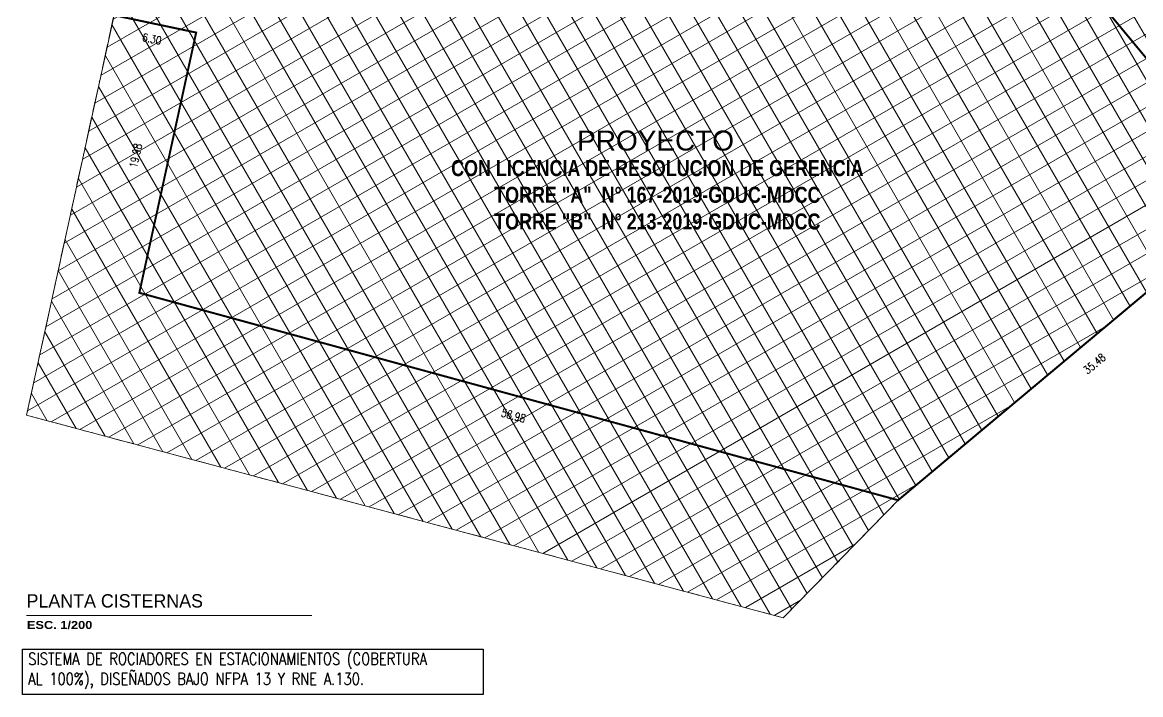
# Model space of a CAD drawing. Header units: inches. Extents: x 0 to 766, y -245 to 236.
# Drawn here: x 17.8 to 101.6, y 8.9 to 59.3 of the extents above; entities that cross this region are included whole.
import ezdxf

# ---------------------------------------------------------------- set-up
doc = ezdxf.new("R2010")
doc.units = ezdxf.units.IN
doc.header["$MEASUREMENT"] = 0
doc.linetypes.add('ACAD_ISO13W100', pattern=[36, 12, -3, 12, -3, 0, -3, 0, -3])
for name, color, linetype, lineweight in [('A_50_TextoSubtitulos', 251, 'Continuous', 9), ('A_50_TextoTitulos', 251, 'Continuous', 9), ('COTAS-EXTER', 251, 'Continuous', 9), ('DLP_ETAPAS', 251, 'Continuous', 9), ('DLP_HATCH', 251, 'Continuous', 9), ('TITULOS', 251, 'Continuous', 9)]:
    doc.layers.add(name, color=color, linetype=linetype, lineweight=lineweight)
doc.styles.add('2000-TITULO', font='arialbd.ttf', dxfattribs={"width": 0.8, "height": 8})
doc.styles.add('R140-200', font='ariblk.ttf', dxfattribs={"height": 0.5})
doc.styles.add('R175-200', font='GOTHIC.TTF', dxfattribs={"height": 1.199999999999999})
doc.styles.get("Standard").update_dxf_attribs({"font": 'arial.ttf'})
doc.styles.add('TXT_COTAS', font='romans.shx', dxfattribs={"width": 0.8})

# ---------------------------------------------------------------- blocks, each defined once
blk = doc.blocks.new('ETAPAS_EL-ROSARIO-01')
at = {"layer": 'DLP_HATCH'}
h = blk.add_hatch(dxfattribs=at)
h.set_pattern_fill('NET', color=8, scale=0.5, angle=30)
h.set_pattern_definition([(29.99999999999999, (-226598.6886320594, -8188115.858783023), (-0.7937499999999998, 1.374815328507796), []), (120, (-226598.6886320594, -8188115.858783023), (-1.374815328507796, -0.7937499999999997), [])])
edge = h.paths.add_edge_path()
edge.add_line((-5.119257558631944, -39.38055419642478), (-2.145317182556028, -34.362713820301))
edge.add_line((-2.145317182556028, -34.362713820301), (-0.7240417564753443, -35.17092017363757))
edge.add_line((-0.7240417564753443, -35.17092017363757), (6.173584206553642, -23.15930621977895))
edge.add_line((6.173584206553642, -23.15930621977895), (4.372489723959006, -12.48715165443718))
edge.add_line((4.372489723959006, -12.48715165443718), (3.084003503667191, -7.412719970569015))
edge.add_line((3.084003503667191, -7.412719970569015), (0.6028502009867225, -1.453054812736809))
edge.add_line((0.6028502009867225, -1.453054812736809), (-26.05888872095966, -11.4215807216242))
edge.add_line((-26.05888872095966, -11.4215807216242), (-38.30667500055279, -6.003316828981042))
edge.add_line((-38.30667500055279, -6.003316828981042), (-39.01143954624422, -15.82896352373064))
edge.add_line((-39.01143954624422, -15.82896352373064), (-41.04641557997093, -27.65982411149889))
edge.add_arc((-46.95957980857929, -26.64272587094456), 6.000000002119358, 309.9255506769823, 350.2402988185339, ccw=False)
edge.add_line((-43.10882972707623, -31.24400002416223), (-48.93134561294573, -36.11679237801582))
edge.add_line((-48.93134561294573, -36.11679237801582), (-63.58545379701536, -32.11002549156547))
edge.add_line((-63.58545379701536, -32.11002549156547), (-61.2715167705901, -23.64699377864599))
edge.add_line((-61.2715167705901, -23.64699377864599), (-60.8656602006231, -17.4209560174495))
edge.add_line((-60.8656602006231, -17.4209560174495), (-71.96898017692729, -14.997259397991))
edge.add_line((-71.96898017692729, -14.997259397991), (-72.46370098288753, -16.80662044230849))
edge.add_line((-72.46370098288753, -16.80662044230849), (-97.98786569951335, -9.828191481530666))
edge.add_line((-97.98786569951335, -9.828191481530666), (-103.8112985943153, -36.55343463178724))
edge.add_line((-103.8112985943153, -36.55343463178724), (-110.35362560043, -66.42470536567271))
edge.add_line((-110.35362560043, -66.42470536567271), (-53.61793261306593, -81.61772925034165))
edge.add_line((-53.61793261306593, -81.61772925034165), (-44.92496922399732, -72.72020544484258))
edge.add_line((-44.92496922399732, -72.72020544484258), (-5.119257558631944, -39.38055419642478))
at = {"linetype": 'ACAD_ISO13W100', "ltscale": 0.15, "elevation": -8.087886271823663e-07}
blk.add_lwpolyline([(-88.39156818282208, 34.18688553199172), (-103.8049209657183, -36.42407381720841), (-107.3674373871472, -52.74451406765729), (-110.35362560043, -66.42470536567271), (-53.61793270430644, -81.61772922612727), (-44.92496922399732, -72.72020544484258), (-17.92491594699095, -50.09877426270396), (-5.119343684928026, -39.38062628358603), (-2.145338432019344, -34.36270173639059), (-0.7240519718325231, -35.17093796283007), (6.173584206553642, -23.15930621977895), (4.372488884022459, -12.4871483463794), (3.084003503667191, -7.412719970569015), (-20.06412463649758, 48.18847669754177)], dxfattribs=at)
at = {"linetype": 'ACAD_ISO13W100', "ltscale": 0.15, "const_width": 0.15, "elevation": -8.087886271823663e-07}
blk.add_lwpolyline([(-17.79758207837585, -50.02580895740539), (-35.14378486876376, -29.11060307174921), (-27.54945914333803, -11.97888832725585), (0.6028502009867225, -1.453054812736809), (-20.06412463993183, 48.18847670312971), (-17.84282598816208, 53.21996081061661), (-6.512398381571984, 82.8258961988613), (-7.18100099437288, 89.79389236401767), (-15.58794605117873, 100.9314389722422), (-42.71300540849916, 107.0013388758525, -1.022579680442981), (-57.86327895277645, 119.7415829747915), (-64.52636484088725, 119.3852506931871), (-69.5259535460209, 119.3211201196536), (-71.93822160441778, 108.5888807056472), (-78.10903454464278, 81.2773251356557), (-88.39156818282208, 34.18688553199172), (-103.8049202616967, -36.42407059203833), (-97.64062220740016, -37.72534049209207), (-101.9013523058675, -57.24440581165254), (-45.01023828386678, -72.79973820783198)], format="xyb", close=True, dxfattribs=at)
at = {"ltscale": 0.15}
blk.add_lwpolyline([(-5.119257558631944, -39.38055419642478), (-2.145317182556028, -34.362713820301), (-0.7240417564753443, -35.17092017363757), (6.173584206553642, -23.15930621977895), (4.372489723959006, -12.48715165443718), (3.084003503667191, -7.412719970569015), (0.6028502009867225, -1.453054812736809), (-26.05888872095966, -11.4215807216242), (-38.30667500055279, -6.003316828981042), (-39.01143954624422, -15.82896352373064), (-41.04641557997093, -27.65982411149889, -0.1777433714695818), (-43.10882972707623, -31.24400002416223), (-48.93134561294573, -36.11679237801582), (-63.58545379701536, -32.11002549156547), (-61.2715167705901, -23.64699377864599), (-60.8656602006231, -17.4209560174495), (-71.96898017692729, -14.997259397991), (-72.46370098288753, -16.80662044230849), (-97.98786569951335, -9.828191481530666), (-103.8112985943153, -36.55343463178724), (-110.35362560043, -66.42470536567271), (-53.61793261306593, -81.61772925034165), (-44.92496922399732, -72.72020544484258)], format="xyb", close=True, dxfattribs=at)
at = {"layer": 'COTAS-EXTER', "color": 2, "char_height": 0.6, "attachment_point": 5, "style": 'TXT_COTAS'}
for s, insert, rotation in [('\\A1;6.30', (-100.9609640384151, -38.20305827073753, -8.087886271823663e-07), 348.07999032553374), ('\\A1;19.98', (-102.1775339716696, -46.95955875888467, -8.087886271823663e-07), 77.68631045182366), ('\\A1;35.48', (-30.28372557234252, -62.55950891412795, -8.087886271823663e-07), 39.92553827919756), ('\\A1;58.98', (-73.84807752646157, -66.45678087323904, -8.087886271823663e-07), 344.70779156315126)]:
    blk.add_mtext(s, dxfattribs=dict(at, insert=insert, rotation=rotation))

msp = doc.modelspace()

# ---------------------------------------------------------------- linework, layer by layer
at = {"elevation": -1.572678485372836e-07}
msp.add_lwpolyline([(17.7887040642911, 12.28834843270948), (52.33955877398898, 12.28834843270948), (52.33955877398898, 8.873680639159886), (17.7887040642911, 8.873680639159886)], close=True, dxfattribs=at)
at = {"layer": 'A_50_TextoTitulos', "elevation": -9.6605647571965e-07}
for points in [[(18.10286381028186, 14.81501275495162), (27.50286380972307, 14.81501275588295)], [(18.10286381028186, 14.81501275495162), (39.50286381065439, 14.81501275495162)]]:
    msp.add_lwpolyline(points, dxfattribs=at)

# ---------------------------------------------------------------- block references
at = {"layer": 'DLP_ETAPAS'}
msp.add_blockref('ETAPAS_EL-ROSARIO-01', (128.4598979095701, 96.25533297945282, -1.572678485372836e-07), dxfattribs=at)

# ---------------------------------------------------------------- texts
at = {"insert": (18.22730529165187, 12.00987088129392, -1.572678485372836e-07), "char_height": 0.9, "width": 33.94942364038995, "attachment_point": 1, "style": 'TXT_COTAS'}
msp.add_mtext('SISTEMA DE ROCIADORES EN ESTACIONAMIENTOS (COBERTURA AL 100%), DISEÑADOS BAJO NFPA 13 Y RNE A.130.', dxfattribs=at)
at = {"layer": 'A_50_TextoSubtitulos', "insert": (18.12810503623973, 14.39887119930705, -9.6605664561965e-07), "char_height": 0.6, "width": 10.72512259981715, "attachment_point": 1, "style": 'R140-200'}
msp.add_mtext('ESC. 1/200', dxfattribs=at)
at = {"layer": 'A_50_TextoTitulos', "insert": (18.10286381028186, 16.40851021007171, -9.6605647571965e-07), "char_height": 1, "width": 15.38861733076976, "attachment_point": 1, "style": 'R175-200'}
msp.add_mtext('PLANTA CISTERNAS', dxfattribs=at)
at = {"layer": 'TITULOS', "color": 3, "insert": (59.38860200915428, 51.18006794628224, -1.572678485372836e-07), "char_height": 1.5, "attachment_point": 1}
msp.add_mtext_dynamic_manual_height_columns('PROYECTO ', width=7.625914051841744, gutter_width=0.4864876608996839, heights=[0], dxfattribs=at)
at = {"layer": 'TITULOS', "color": 3, "insert": (65.3979930070002, 46.35257200811526, -1.572678485372836e-07), "char_height": 1.2, "attachment_point": 5, "style": '2000-TITULO'}
msp.add_mtext_dynamic_manual_height_columns('CON LICENCIA DE RESOLUCION DE GERENCIA\\PTORRE "A"  N° 167-2019-GDUC-MDCC\\PTORRE "B"  N° 213-2019-GDUC-MDCC', width=34.49742573322929, gutter_width=1.75, heights=[0], dxfattribs=at)

doc.saveas('drawing.dxf')
